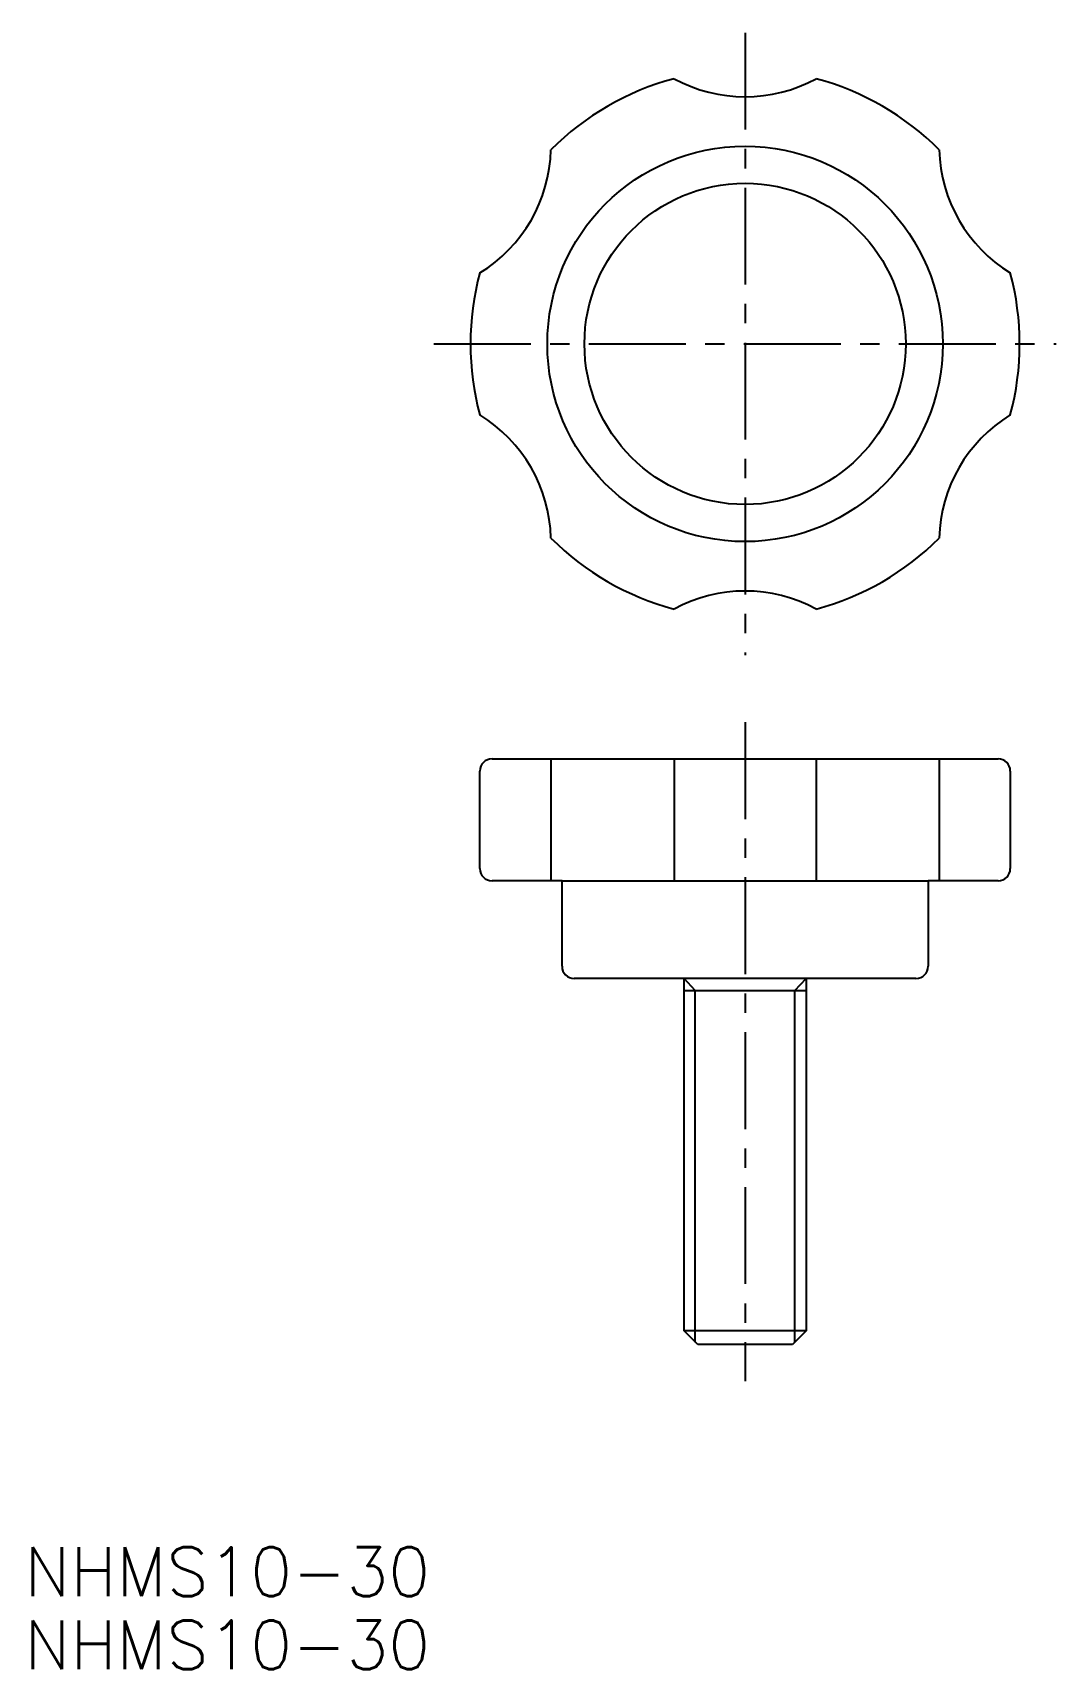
# Model space of a CAD drawing. Extents: x -8 to 76, y -7 to 128.
import ezdxf

# ---------------------------------------------------------------- set-up
doc = ezdxf.new("R2010")
doc.units = 0
doc.header["$LTSCALE"] = 0.25
doc.linetypes.add('CENTER', pattern=[50.8, 31.75, -6.35, 6.35, -6.35])
doc.layers.get('0').update_dxf_attribs({"linetype": 'CONTINUOUS'})
doc.layers.add('CENTER', color=1, linetype='CENTER')
doc.styles.get("Standard").update_dxf_attribs({"font": 'txt.shx', "bigfont": 'extfont.shx'})

msp = doc.modelspace()

# ---------------------------------------------------------------- linework, layer by layer
for p, q in [((29.27, 68), (34.09, 68)), ((34.09, 68), (70.73, 68)), ((34.09, 68), (34.09, 58)), ((44.18, 68), (44.18, 58)), ((55.82, 68), (55.82, 58)), ((65.91, 68), (65.91, 58)), ((28.27, 59), (28.27, 67)), ((71.73, 67), (71.73, 59)), ((35, 58), (29.27, 58)), ((35, 51), (35, 58)), ((35, 58), (65, 58)), ((65, 58), (65, 51)), ((70.73, 58), (65, 58)), ((45, 50), (36, 50)), ((55, 50), (45, 50)), ((45, 21.12), (45, 50)), ((55, 50), (55, 21.12)), ((64, 50), (55, 50)), ((45, 49), (55, 49)), ((46.12, 20), (45, 21.12)), ((55, 21.12), (45, 21.12)), ((55, 21.12), (53.88, 20)), ((53.88, 20), (46.12, 20))]:
    msp.add_line(p, q)
at = {"color": 3}
for p, q in [((45.92, 49), (45, 50)), ((54.08, 49), (55, 50)), ((45.92, 20.2), (45.92, 49)), ((54.08, 20.2), (54.08, 49))]:
    msp.add_line(p, q, dxfattribs=at)
for radius in [16.2, 13.16]:
    msp.add_circle((50, 102), radius)
for centre, radius, start, end in [((50, 102), 22.5, 105, 135), ((50, 134.42), 12.17, 241.4193, 298.5807), ((50, 102), 22.5, 45, 75), ((21.92, 118.21), 12.17, 301.4193, 358.5807), ((78.08, 118.21), 12.17, 181.4193, 238.5807), ((50, 102), 22.5, 165, 195), ((50, 102), 22.5, 345, 15), ((21.92, 85.79), 12.17, 1.4193, 58.5807), ((78.08, 85.79), 12.17, 121.4193, 178.5807), ((50, 102), 22.5, 225, 255), ((50, 102), 22.5, 285, 315), ((50, 69.58), 12.17, 61.4193, 118.5807), ((29.27, 67), 1, 90, 180), ((70.73, 67), 1, 0, 90), ((29.27, 59), 1, 180, 270), ((70.73, 59), 1, 270, 0), ((36, 51), 1, 180, 270), ((64, 51), 1, 270, 0)]:
    msp.add_arc(centre, radius, start, end)
at = {"layer": 'CENTER', "color": 1, "linetype": 'CENTER'}
for p, q in [((50, 127.5), (50, 76.5)), ((24.5, 102), (75.5, 102)), ((50, 71), (50, 17))]:
    msp.add_line(p, q, dxfattribs=at)

# ---------------------------------------------------------------- texts
at = {"color": 7, "linetype": 'CONTINUOUS'}
for p in [(-9.06, -0.61), (-9.06, -6.61)]:
    msp.add_text('NHMS10-30', height=4, dxfattribs=at).set_placement(p)

doc.saveas('drawing.dxf')
